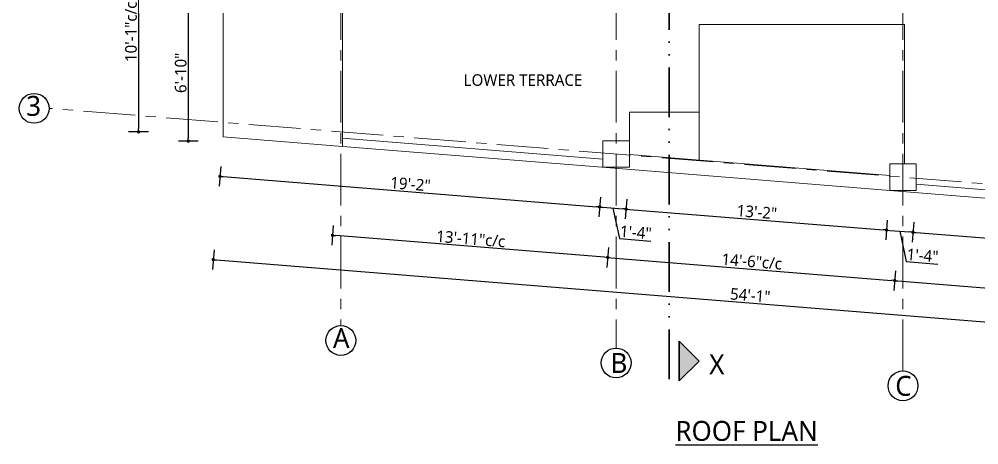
# Model space of a CAD drawing. Header units: inches. Extents: x 17146 to 31738, y -8920 to -2452.
# Drawn here: x 29643 to 30222, y -5489 to -5232 of the extents above; entities that cross this region are included whole.
import ezdxf

# ---------------------------------------------------------------- set-up
doc = ezdxf.new("R2010")
doc.units = ezdxf.units.IN
doc.header["$LTSCALE"] = 25
doc.header["$MEASUREMENT"] = 0
doc.header["$PDMODE"] = 3
doc.linetypes.add('ACAD_ISO12W100', pattern=[21, 12, -3, 0, -3, 0, -3])
doc.linetypes.add('CENTER', pattern=[2, 1.25, -0.25, 0.25, -0.25])
doc.layers.get('Defpoints').update_dxf_attribs({"color": 251})
for name, color, linetype, lineweight in [('Center line', 252, 'CENTER', 20), ('Column', 130, 'Continuous', 35), ('Dim-external', 151, 'Continuous', 9), ('Elevation2', 212, 'Continuous', 20), ('Hatch', 253, 'Continuous', 13), ('Section line', 30, 'Continuous', 35)]:
    doc.layers.add(name, color=color, linetype=linetype, lineweight=lineweight)
doc.layers.add('Text-external', color=7, linetype='Continuous')
doc.layers.add('Text-internal', color=7, linetype='Continuous')
doc.styles.add('caption 1in-8ft', font='trebuc.ttf', dxfattribs={"height": 12})
doc.styles.add('int text 1in-8ft', font='trebuc.ttf', dxfattribs={"height": 7})
doc.dimstyles.new('dim 1in-8ft', dxfattribs={"dimtxt": 7, "dimasz": 2, "dimexe": 6, "dimexo": 6, "dimgap": 1, "dimtad": 1, "dimdec": 0, "dimzin": 0, "dimdsep": 46, "dimlunit": 4, "dimtxsty": 'int text 1in-8ft', "dimblk": 'DOT', "dimcen": 4, "dimdle": 6, "dimclrt": 7, "dimadec": 0, "dimazin": 0, "dimtfac": 1, "dimtdec": 0, "dimtofl": 0, "dimtmove": 0, "dimatfit": 3, "dimfxl": 6, "dimfxlon": 1, "dimtolj": 1, "dimtzin": 0, "dimarcsym": 0})
doc.dimstyles.new('dim 1in-8ft c-c', dxfattribs={"dimtxt": 7, "dimasz": 2, "dimexe": 6, "dimexo": 6, "dimgap": 1, "dimtad": 1, "dimdec": 0, "dimzin": 0, "dimdsep": 46, "dimlunit": 4, "dimtxsty": 'int text 1in-8ft', "dimblk": 'DOT', "dimcen": 4, "dimdle": 6, "dimclrt": 7, "dimadec": 0, "dimazin": 0, "dimtfac": 1, "dimtdec": 0, "dimtofl": 0, "dimtmove": 0, "dimatfit": 3, "dimfxl": 6, "dimfxlon": 1, "dimtolj": 1, "dimtzin": 0, "dimarcsym": 0})

# ---------------------------------------------------------------- blocks, each defined once
blk = doc.blocks.new('grid')
at = {"layer": 'Center line'}
for p, q in [((1, 115), (1, -388.73)), ((167, 115), (167, -402.29)), ((340, 115), (340, -416.08)), ((774, -334.17), (-175, -257.62))]:
    blk.add_line(p, q, dxfattribs=at)
at = {"layer": 'Text-external'}
for centre in [(-184, -257.62), (1, -397.73), (167, -411.29), (340, -425.08)]:
    blk.add_circle(centre, 9, dxfattribs=at)
at = {"layer": 'Text-external', "char_height": 12, "attachment_point": 1, "style": 'caption 1in-8ft'}
for s, insert, width in [('3', (-188.77, -250.1), 7.778), ('A', (-3.77, -390.22), 130.1671), ('B', (163.62, -405.29), 130.1671), ('C', (335.32, -419.11), 130.1671)]:
    blk.add_mtext(s, dxfattribs=dict(at, insert=insert, width=width))
blk = doc.blocks.new('sec1')
at = {"layer": 'Hatch', "linetype": 'ACAD_ISO12W100', "ltscale": 0.25}
h = blk.add_hatch(color=256, dxfattribs=at)
h.dxf.hatch_style = 1
h.paths.add_polyline_path([(6, 162), (6, 138), (18, 150)])
h = blk.add_hatch(color=256, dxfattribs=at)
h.dxf.hatch_style = 1
h.paths.add_polyline_path([(6, -372.16), (6, -396.16), (18, -384.16)])
at = {"layer": 'Section line', "linetype": 'ACAD_ISO12W100', "ltscale": 0.1}
blk.add_line((0, 162), (0, -396.16), dxfattribs=at)
at = {"layer": 'Section line', "linetype": 'ACAD_ISO12W100', "ltscale": 0.25}
for points in [[(6, 162), (6, 138), (18, 150), (18, 150), (6, 162)], [(6, -372.16), (6, -396.16), (18, -384.16), (18, -384.16), (6, -372.16)]]:
    blk.add_lwpolyline(points, dxfattribs=at)
at = {"char_height": 12, "width": 18.4581, "attachment_point": 5, "style": 'caption 1in-8ft'}
for insert in [(28.73, 148.02), (28.73, -386.14)]:
    blk.add_mtext('X', dxfattribs=dict(at, insert=insert))
blk = doc.blocks.new('_Dot')
at = {"color": 0, "linetype": 'ByBlock', "lineweight": -2}
blk.add_line((-0.5, 0), (-1, 0), dxfattribs=at)
at = {"color": 0, "linetype": 'ByBlock', "const_width": 0.5}
blk.add_lwpolyline([(-0.25, 0, 1), (0.25, 0, 1)], format="xyb", close=True, dxfattribs=at)
blk = doc.blocks.new('*D370')
at = {"layer": 'Defpoints', "color": 0, "transparency": 16777216}
for p in [(29766.15, -5303.22), (29995.15, -5321.69), (29993.22, -5345.61)]:
    blk.add_point(p, dxfattribs=at)
at = {"layer": 'Dim-external', "color": 0, "lineweight": -2, "transparency": 16777216}
for p, q in [((29764.7, -5321.16), (29763.74, -5333.12)), ((29766.21, -5327.3), (29991.23, -5345.45)), ((29993.7, -5339.63), (29992.74, -5351.59))]:
    blk.add_line(p, q, dxfattribs=at)
at = {"layer": 'Dim-external', "color": 0, "lineweight": -2, "transparency": 16777216, "xscale": 2, "yscale": 2, "zscale": 2}
for p, rotation in [((29764.22, -5327.14), 175.3884517382354), ((29993.22, -5345.61), 355.3884517382354)]:
    blk.add_blockref('_Dot', p, dxfattribs=dict(at, rotation=rotation))
at = {"layer": 'Dim-external', "color": 7, "transparency": 16777216, "insert": (29879.09, -5331.82), "char_height": 7, "attachment_point": 5, "rotation": 355.38845, "style": 'int text 1in-8ft'}
blk.add_mtext('\\A1;19\'-2"', dxfattribs=at)
blk = doc.blocks.new('*D371')
at = {"layer": 'Defpoints', "color": 0, "transparency": 16777216}
for p in [(29995.15, -5321.69), (30011.15, -5321.85), (30009.13, -5346.89)]:
    blk.add_point(p, dxfattribs=at)
at = {"layer": 'Dim-external', "color": 0, "lineweight": -2, "transparency": 16777216}
for p, q in [((29993.7, -5339.63), (29992.74, -5351.59)), ((30009.61, -5340.91), (30008.65, -5352.87)), ((29995.21, -5345.77), (30007.14, -5346.73)), ((30001.18, -5346.25), (30005.11, -5364.63)), ((30005.11, -5364.63), (30024.08, -5366.16))]:
    blk.add_line(p, q, dxfattribs=at)
at = {"layer": 'Dim-external', "color": 0, "lineweight": -2, "transparency": 16777216, "xscale": 2, "yscale": 2, "zscale": 2}
for p, rotation in [((29993.22, -5345.61), 175.3884517382354), ((30009.13, -5346.89), 355.3884517382354)]:
    blk.add_blockref('_Dot', p, dxfattribs=dict(at, rotation=rotation))
at = {"layer": 'Dim-external', "color": 7, "transparency": 16777216, "insert": (30014.96, -5360.91), "char_height": 7, "attachment_point": 5, "rotation": 355.38845, "style": 'int text 1in-8ft'}
blk.add_mtext('\\A1;1\'-4"', dxfattribs=at)
blk = doc.blocks.new('*D372')
at = {"layer": 'Defpoints', "color": 0, "transparency": 16777216}
for p in [(30011.15, -5321.85), (30168.15, -5335.64), (30166.22, -5359.57)]:
    blk.add_point(p, dxfattribs=at)
at = {"layer": 'Dim-external', "color": 0, "lineweight": -2, "transparency": 16777216}
for p, q in [((30009.61, -5340.91), (30008.65, -5352.87)), ((30011.12, -5347.05), (30164.23, -5359.4)), ((30166.7, -5353.58), (30165.74, -5365.55))]:
    blk.add_line(p, q, dxfattribs=at)
at = {"layer": 'Dim-external', "color": 0, "lineweight": -2, "transparency": 16777216, "xscale": 2, "yscale": 2, "zscale": 2}
for p, rotation in [((30009.13, -5346.89), 175.3884517382354), ((30166.22, -5359.57), 355.3884517382354)]:
    blk.add_blockref('_Dot', p, dxfattribs=dict(at, rotation=rotation))
at = {"layer": 'Dim-external', "color": 7, "transparency": 16777216, "insert": (30088.04, -5348.68), "char_height": 7, "attachment_point": 5, "rotation": 355.38845, "style": 'int text 1in-8ft'}
blk.add_mtext('\\A1;13\'-2"', dxfattribs=at)
blk = doc.blocks.new('*D338')
at = {"layer": 'Defpoints', "color": 0, "transparency": 16777216}
for p in [(30168.15, -5335.64), (30184.15, -5335.64), (30182.12, -5360.85)]:
    blk.add_point(p, dxfattribs=at)
at = {"layer": 'Dim-external', "color": 0, "lineweight": -2, "transparency": 16777216}
for p, q in [((30166.7, -5353.58), (30165.74, -5365.55)), ((30182.6, -5354.87), (30181.63, -5366.83)), ((30168.21, -5359.73), (30180.12, -5360.69)), ((30174.17, -5360.21), (30178.1, -5378.58)), ((30178.1, -5378.58), (30197.07, -5380.11))]:
    blk.add_line(p, q, dxfattribs=at)
at = {"layer": 'Dim-external', "color": 0, "lineweight": -2, "transparency": 16777216, "xscale": 2, "yscale": 2, "zscale": 2}
for p, rotation in [((30166.22, -5359.57), 175.3884517382354), ((30182.12, -5360.85), 355.3884517382354)]:
    blk.add_blockref('_Dot', p, dxfattribs=dict(at, rotation=rotation))
at = {"layer": 'Dim-external', "color": 7, "transparency": 16777216, "insert": (30187.95, -5374.86), "char_height": 7, "attachment_point": 5, "rotation": 355.38845, "style": 'int text 1in-8ft'}
blk.add_mtext('\\A1;1\'-4"', dxfattribs=at)
blk = doc.blocks.new('*D339')
at = {"layer": 'Defpoints', "color": 0, "transparency": 16777216}
for p in [(30184.15, -5335.64), (30336.15, -5349.19), (30334.22, -5373.12)]:
    blk.add_point(p, dxfattribs=at)
at = {"layer": 'Dim-external', "color": 0, "lineweight": -2, "transparency": 16777216}
for p, q in [((30182.6, -5354.87), (30181.63, -5366.83)), ((30184.11, -5361.01), (30332.23, -5372.96)), ((30334.7, -5367.14), (30333.74, -5379.1))]:
    blk.add_line(p, q, dxfattribs=at)
at = {"layer": 'Dim-external', "color": 0, "lineweight": -2, "transparency": 16777216, "xscale": 2, "yscale": 2, "zscale": 2}
for p, rotation in [((30182.12, -5360.85), 175.3884517382354), ((30334.22, -5373.12), 355.3884517382354)]:
    blk.add_blockref('_Dot', p, dxfattribs=dict(at, rotation=rotation))
at = {"layer": 'Dim-external', "color": 7, "transparency": 16777216, "insert": (30258.54, -5362.42), "char_height": 7, "attachment_point": 5, "rotation": 355.38845, "style": 'int text 1in-8ft'}
blk.add_mtext('\\A1;12\'-9"', dxfattribs=at)
blk = doc.blocks.new('*D342')
at = {"layer": 'Defpoints', "color": 0, "transparency": 16777216}
for p in [(30003.15, -5313.69), (30176.15, -5327.64), (30171.12, -5390.06)]:
    blk.add_point(p, dxfattribs=at)
at = {"layer": 'Dim-external', "color": 0, "lineweight": -2, "transparency": 16777216}
for p, q in [((29998.6, -5370.12), (29997.63, -5382.08)), ((30000.11, -5376.26), (30169.12, -5389.9)), ((30171.6, -5384.08), (30170.63, -5396.04))]:
    blk.add_line(p, q, dxfattribs=at)
at = {"layer": 'Dim-external', "color": 0, "lineweight": -2, "transparency": 16777216, "xscale": 2, "yscale": 2, "zscale": 2}
for p, rotation in [((29998.12, -5376.1), 175.3884517382398), ((30171.12, -5390.06), 355.3884517382398)]:
    blk.add_blockref('_Dot', p, dxfattribs=dict(at, rotation=rotation))
at = {"layer": 'Dim-external', "color": 7, "transparency": 16777216, "insert": (30084.98, -5378.52), "char_height": 7, "attachment_point": 5, "rotation": 355.38845, "style": 'int text 1in-8ft'}
blk.add_mtext('\\A1;14\'-6"c/c', dxfattribs=at)
blk = doc.blocks.new('*D343')
at = {"layer": 'Defpoints', "color": 0, "transparency": 16777216}
for p in [(30176.15, -5327.64), (30342.15, -5341.03), (30337.12, -5403.45)]:
    blk.add_point(p, dxfattribs=at)
at = {"layer": 'Dim-external', "color": 0, "lineweight": -2, "transparency": 16777216}
for p, q in [((30171.6, -5384.08), (30170.63, -5396.04)), ((30173.11, -5390.22), (30335.12, -5403.29)), ((30337.6, -5397.47), (30336.63, -5409.43))]:
    blk.add_line(p, q, dxfattribs=at)
at = {"layer": 'Dim-external', "color": 0, "lineweight": -2, "transparency": 16777216, "xscale": 2, "yscale": 2, "zscale": 2}
for p, rotation in [((30171.12, -5390.06), 175.3884517382398), ((30337.12, -5403.45), 355.3884517382398)]:
    blk.add_blockref('_Dot', p, dxfattribs=dict(at, rotation=rotation))
at = {"layer": 'Dim-external', "color": 7, "transparency": 16777216, "insert": (30254.48, -5392.21), "char_height": 7, "attachment_point": 5, "rotation": 355.38845, "style": 'int text 1in-8ft'}
blk.add_mtext('\\A1;13\'-11"c/c', dxfattribs=at)
blk = doc.blocks.new('*D346')
at = {"layer": 'Defpoints', "color": 0, "transparency": 16777216}
for p in [(29847.15, -5223.48), (29745.15, -5305.88), (29799.15, -5305.88)]:
    blk.add_point(p, dxfattribs=at)
at = {"layer": 'Dim-external', "color": 0, "lineweight": -2, "transparency": 16777216}
for p, q in [((29751.15, -5223.48), (29739.15, -5223.48)), ((29745.15, -5225.48), (29745.15, -5303.88)), ((29751.15, -5305.88), (29739.15, -5305.88))]:
    blk.add_line(p, q, dxfattribs=at)
at = {"layer": 'Dim-external', "color": 0, "lineweight": -2, "transparency": 16777216, "xscale": 2, "yscale": 2, "zscale": 2}
for p, rotation in [((29745.15, -5223.48), 90), ((29745.15, -5305.88), 270)]:
    blk.add_blockref('_Dot', p, dxfattribs=dict(at, rotation=rotation))
at = {"layer": 'Dim-external', "color": 7, "transparency": 16777216, "insert": (29740.58, -5264.68), "char_height": 7, "attachment_point": 5, "rotation": 90, "style": 'int text 1in-8ft'}
blk.add_mtext('\\A1;6\'-10"', dxfattribs=at)
blk = doc.blocks.new('*D348')
at = {"layer": 'Defpoints', "color": 0, "transparency": 16777216}
for p in [(29837.15, -5179.48), (29715.15, -5300.3), (29837.15, -5300.3)]:
    blk.add_point(p, dxfattribs=at)
at = {"layer": 'Dim-external', "color": 0, "lineweight": -2, "transparency": 16777216}
for p, q in [((29721.15, -5179.48), (29709.15, -5179.48)), ((29715.15, -5181.48), (29715.15, -5298.3)), ((29721.15, -5300.3), (29709.15, -5300.3))]:
    blk.add_line(p, q, dxfattribs=at)
at = {"layer": 'Dim-external', "color": 0, "lineweight": -2, "transparency": 16777216, "xscale": 2, "yscale": 2, "zscale": 2}
for p, rotation in [((29715.15, -5179.48), 90), ((29715.15, -5300.3), 270)]:
    blk.add_blockref('_Dot', p, dxfattribs=dict(at, rotation=rotation))
at = {"layer": 'Dim-external', "color": 7, "transparency": 16777216, "insert": (29710.59, -5239.89), "char_height": 7, "attachment_point": 5, "rotation": 90, "style": 'int text 1in-8ft'}
blk.add_mtext('\\A1;10\'-1"c/c', dxfattribs=at)
blk = doc.blocks.new('*D356')
at = {"layer": 'Defpoints', "color": 0, "transparency": 16777216}
for p in [(29837.15, -5300.3), (30003.15, -5313.69), (29832.12, -5362.71)]:
    blk.add_point(p, dxfattribs=at)
at = {"layer": 'Dim-external', "color": 0, "lineweight": -2, "transparency": 16777216}
for p, q in [((29832.6, -5356.73), (29831.63, -5368.69)), ((29996.12, -5375.94), (29834.11, -5362.87)), ((29998.6, -5370.12), (29997.63, -5382.08))]:
    blk.add_line(p, q, dxfattribs=at)
at = {"layer": 'Dim-external', "color": 0, "lineweight": -2, "transparency": 16777216, "xscale": 2, "yscale": 2, "zscale": 2}
for p, rotation in [((29832.12, -5362.71), 175.3884517382398), ((29998.12, -5376.1), 355.3884517382398)]:
    blk.add_blockref('_Dot', p, dxfattribs=dict(at, rotation=rotation))
at = {"layer": 'Dim-external', "color": 7, "transparency": 16777216, "insert": (29915.48, -5364.86), "char_height": 7, "attachment_point": 5, "rotation": 355.38845, "style": 'int text 1in-8ft'}
blk.add_mtext('\\A1;13\'-11"c/c', dxfattribs=at)
blk = doc.blocks.new('*D373')
at = {"layer": 'Defpoints', "color": 0, "transparency": 16777216}
for p in [(29766.15, -5303.22), (30413.15, -5355.4), (30407.17, -5429.58)]:
    blk.add_point(p, dxfattribs=at)
at = {"layer": 'Dim-external', "color": 0, "lineweight": -2, "transparency": 16777216}
for p, q in [((29760.65, -5371.41), (29759.68, -5383.37)), ((29762.16, -5377.55), (30405.17, -5429.42)), ((30407.65, -5423.6), (30406.68, -5435.56))]:
    blk.add_line(p, q, dxfattribs=at)
at = {"layer": 'Dim-external', "color": 0, "lineweight": -2, "transparency": 16777216, "xscale": 2, "yscale": 2, "zscale": 2}
for p, rotation in [((29760.17, -5377.39), 175.3884517382375), ((30407.17, -5429.58), 355.3884517382375)]:
    blk.add_blockref('_Dot', p, dxfattribs=dict(at, rotation=rotation))
at = {"layer": 'Dim-external', "color": 7, "transparency": 16777216, "insert": (30084.03, -5398.96), "char_height": 7, "attachment_point": 5, "rotation": 355.38845, "style": 'int text 1in-8ft'}
blk.add_mtext('\\A1;54\'-1"', dxfattribs=at)

msp = doc.modelspace()

# ---------------------------------------------------------------- linework, layer by layer
at = {"layer": 'Elevation2'}
for p, q in [((29766.15, -5021.48), (29766.15, -5303.22)), ((29838.15, -5220.34), (29838.15, -5309.02)), ((30177.15, -5235.48), (30053.15, -5235.48)), ((30053.15, -5253.56), (30053.15, -5235.48)), ((30177.15, -5235.48), (30177.15, -5253.56)), ((30053.15, -5289.56), (30053.15, -5253.56)), ((30177.15, -5253.56), (30177.15, -5289.56)), ((30011.15, -5288.48), (30011.15, -5307.85)), ((30011.15, -5288.48), (30053.15, -5288.48)), ((30053.15, -5288.48), (30053.15, -5289.56)), ((30053.15, -5288.48), (30053.15, -5317.34)), ((30177.15, -5289.56), (30177.15, -5319.64)), ((29766.15, -5303.22), (29838.15, -5309.02)), ((29838.15, -5304.01), (29995.15, -5316.67)), ((29838.15, -5309.02), (29997.15, -5321.85)), ((30011.15, -5313.95), (30168.15, -5326.61)), ((29997.15, -5321.85), (30168.15, -5335.64)), ((30225.6, -5340.28), (30168.15, -5335.64)), ((30226, -5335.29), (30184.15, -5331.92))]:
    msp.add_line(p, q, dxfattribs=at)
for points in [[(30011.15, -5305.69), (29995.15, -5305.69), (29995.15, -5321.69), (30011.15, -5321.69)], [(30184.15, -5319.64), (30168.15, -5319.64), (30168.15, -5335.64), (30184.15, -5335.64)]]:
    msp.add_lwpolyline(points, close=True, dxfattribs=at)

# ---------------------------------------------------------------- block references
at = {"layer": 'Column'}
msp.add_blockref('grid', (29836.15, -5028.48), dxfattribs=at)
at = {"layer": 'Section line'}
msp.add_blockref('sec1', (30035.15, -5054.48), dxfattribs=at)

# ---------------------------------------------------------------- texts
at = {"layer": 'Text-internal', "attachment_point": 1, "style": 'int text 1in-8ft'}
for s, insert, char_height, width in [('\\pxqc;{\\C0;LOWER TERRACE}', (29906.82, -5265.51), 7, 80.332), ('\\pxqc;{\\L\\C0;ROOF PLAN \\P\\H0.75x;\\l }', (29937.43, -5474.78), 12, 288.7729)]:
    msp.add_mtext(s, dxfattribs=dict(at, insert=insert, char_height=char_height, width=width))

# ---------------------------------------------------------------- dimensions: what is measured, and where the dimension line sits
at = {"layer": 'Dim-external'}
for base, p1, p2, angle, dimstyle, override, picture, middle in [((29715.15, -5300.3), (29837.15, -5179.48), (29837.15, -5300.3), 90, 'dim 1in-8ft c-c', {"dimpost": 'c/c'}, '*D348', (29710.59, -5239.89)), ((29745.15, -5305.88), (29847.15, -5223.48), (29799.15, -5305.88), 90, 'dim 1in-8ft', {"dimtmove": 1}, '*D346', (29740.58, -5264.68)), ((29832.12, -5362.71), (30003.15, -5313.69), (29837.15, -5300.3), 175.38845, 'dim 1in-8ft c-c', {"dimpost": 'c/c'}, '*D356', (29915.48, -5364.86)), ((29993.22, -5345.61), (29766.15, -5303.22), (29995.15, -5321.69), 175.38845, 'dim 1in-8ft', {"dimtmove": 1}, '*D370', (29879.09, -5331.82)), ((30171.12, -5390.06), (30003.15, -5313.69), (30176.15, -5327.64), 175.38845, 'dim 1in-8ft c-c', {"dimpost": 'c/c'}, '*D342', (30084.98, -5378.52)), ((30009.13, -5346.89), (29995.15, -5321.69), (30011.15, -5321.85), 175.38845, 'dim 1in-8ft', {"dimtmove": 1}, '*D371', (30006.47, -5360.22)), ((30166.22, -5359.57), (30011.15, -5321.85), (30168.15, -5335.64), 175.38845, 'dim 1in-8ft', {"dimtmove": 1}, '*D372', (30088.04, -5348.68)), ((30337.12, -5403.45), (30176.15, -5327.64), (30342.15, -5341.03), 175.38845, 'dim 1in-8ft c-c', {"dimpost": 'c/c'}, '*D343', (30254.48, -5392.21)), ((30182.12, -5360.85), (30168.15, -5335.64), (30184.15, -5335.64), 175.38845, 'dim 1in-8ft', {"dimtmove": 1}, '*D338', (30179.46, -5374.18)), ((30334.22, -5373.12), (30184.15, -5335.64), (30336.15, -5349.19), 175.38845, 'dim 1in-8ft', {"dimtmove": 1}, '*D339', (30258.54, -5362.42))]:
    dim = msp.add_linear_dim(base=base, p1=p1, p2=p2, angle=angle, dimstyle=dimstyle, override=override, dxfattribs=at)
    dim.commit()
    dim.dimension.update_dxf_attribs({"geometry": picture, "text_midpoint": middle})
dim = msp.add_aligned_dim(p1=(29766.15, -5303.22), p2=(30413.15, -5355.4), distance=-74.42, dimstyle='dim 1in-8ft', dxfattribs=at)
dim.commit()
dim.dimension.update_dxf_attribs({"geometry": '*D373', "text_midpoint": (30084.03, -5398.96)})

doc.saveas('drawing.dxf')
